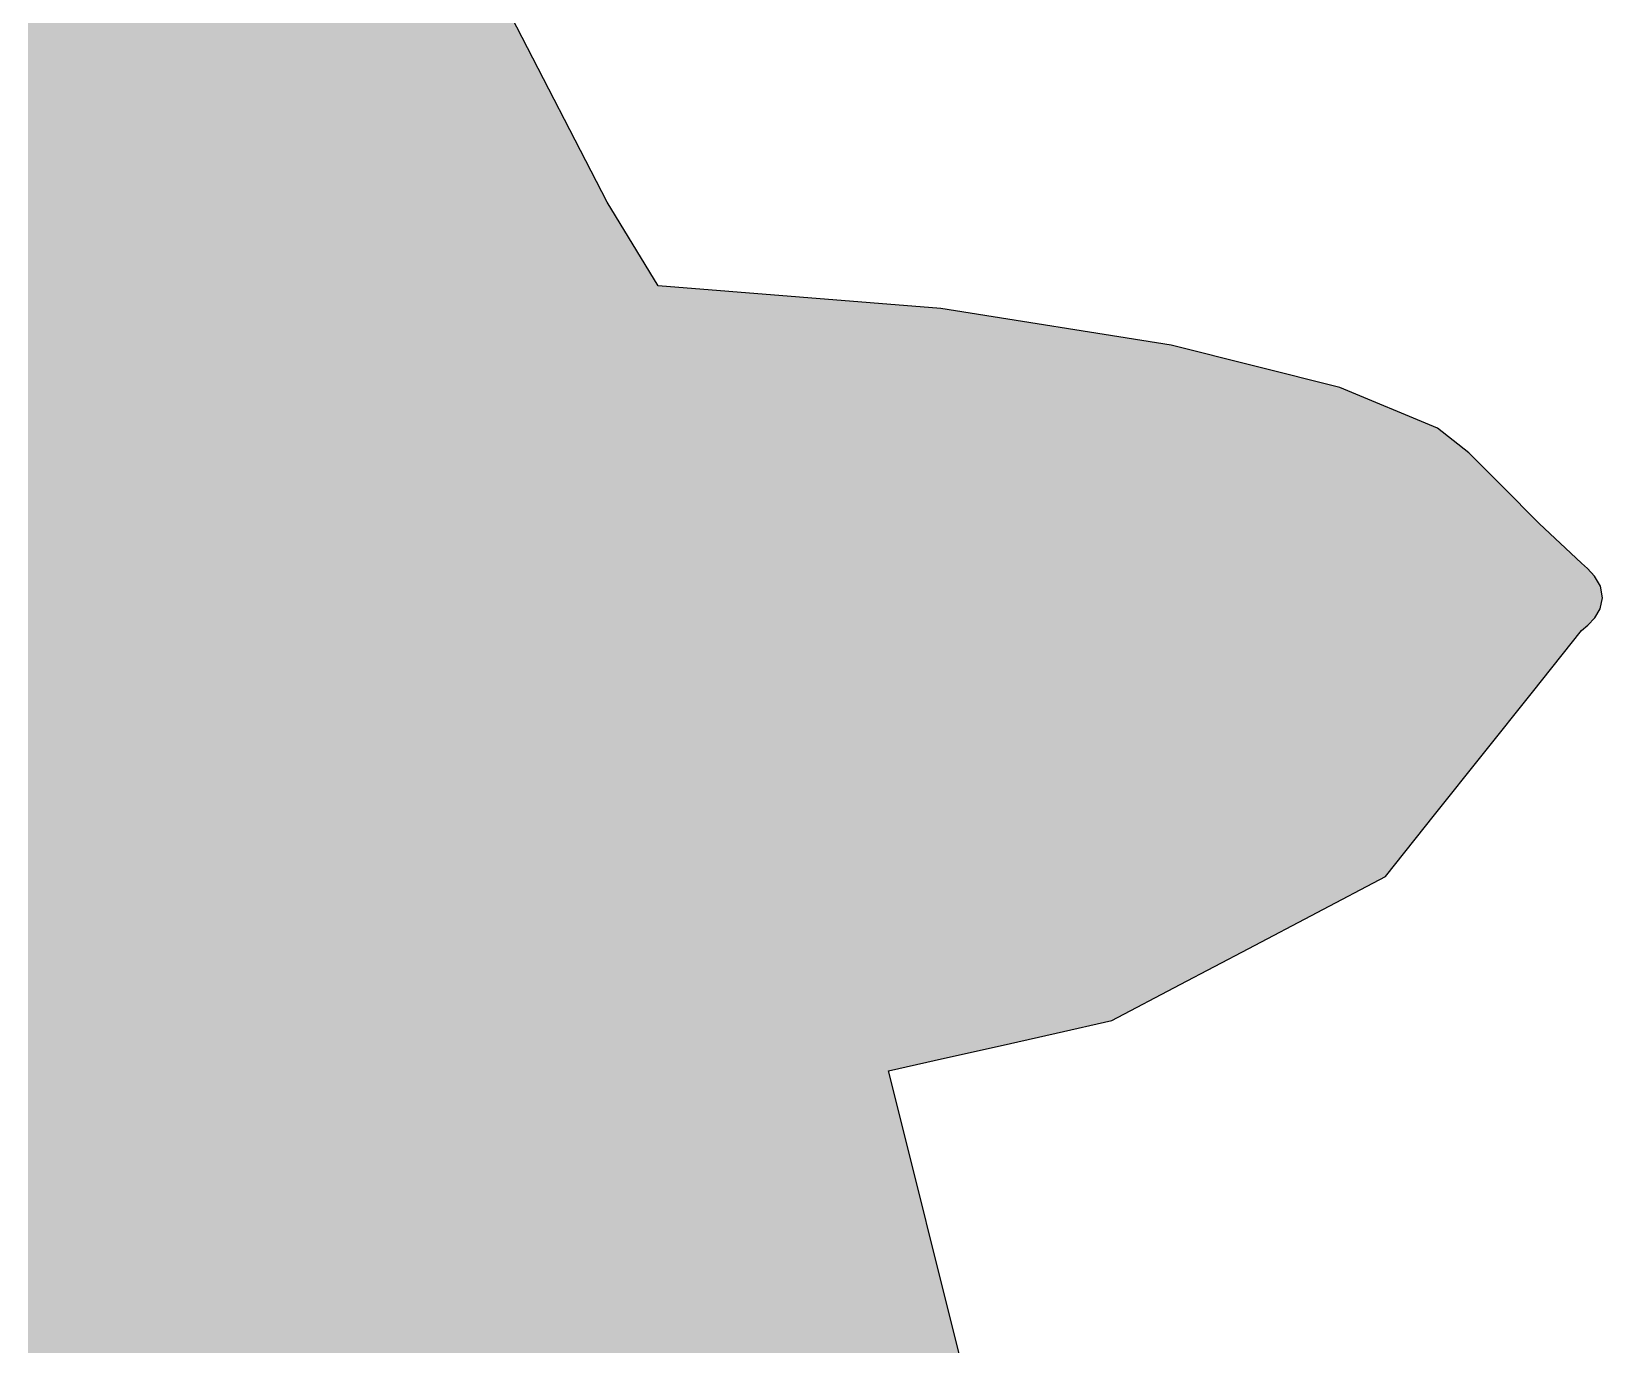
# Model space of a CAD drawing. Extents: x 100.5 to 179.4, y -130.4 to -85.9.
# Drawn here: x 112.152 to 117.07, y -110.41 to -106.299 of the extents above; entities that cross this region are included whole.
import ezdxf

# ---------------------------------------------------------------- set-up
doc = ezdxf.new("R2010")
doc.units = 0
doc.layers.add('LAYER_1', color=7, linetype='CONTINUOUS')

# ---------------------------------------------------------------- blocks, each defined once
blk = doc.blocks.new('*U1')
at = {"layer": 'LAYER_1', "color": 1}
for points in [[(112.1416, -118.7932), (112.1416, -100.1471), (112.1634, -118.8186)], [(112.1634, -118.8186), (112.1416, -100.1471), (112.1634, -100.159)], [(112.1634, -118.8186), (112.1634, -100.159), (112.3326, -118.9632)], [(112.3326, -118.9632), (112.1634, -100.159), (112.3326, -100.251)], [(112.3326, -118.9632), (112.3326, -102.361), (112.4621, -119.0738)], [(112.4621, -119.0738), (112.3326, -102.361), (112.4621, -102.6343)], [(112.4621, -119.0738), (112.4621, -102.6343), (112.4649, -119.0762)], [(112.4649, -119.0762), (112.4621, -102.6343), (112.4649, -102.6401)], [(112.4649, -119.0762), (112.4649, -102.6401), (112.4872, -119.0952)], [(112.4872, -119.0952), (112.4649, -102.6401), (112.4872, -102.6872)], [(112.4872, -119.0952), (112.4872, -102.6872), (112.5916, -119.1844)], [(112.5916, -119.1844), (112.4872, -102.6872), (112.5916, -102.9076)], [(112.5916, -119.1844), (112.5916, -102.9076), (112.6285, -119.2159)], [(112.6285, -119.2159), (112.5916, -102.9076), (112.6285, -102.9856)], [(112.6285, -119.2159), (112.6285, -102.9856), (112.721, -119.295)], [(112.721, -119.295), (112.6285, -102.9856), (112.721, -103.1809)], [(112.721, -119.295), (112.721, -103.1809), (112.8218, -119.3811)], [(112.8218, -119.3811), (112.721, -103.1809), (112.8218, -103.3937)], [(112.8218, -119.3811), (112.8218, -103.3937), (112.8505, -119.4056)], [(112.8505, -119.4056), (112.8218, -103.3937), (112.8505, -103.4542)], [(112.8505, -119.4056), (112.8505, -103.4542), (113.0431, -119.5701)], [(113.0431, -119.5701), (112.8505, -103.4542), (113.0431, -103.483)], [(113.0431, -119.5701), (113.0431, -103.483), (113.1017, -119.6201)], [(113.1017, -119.6201), (113.0431, -103.483), (113.1017, -103.4918)], [(113.1017, -119.6201), (113.1017, -103.4918), (113.3971, -119.8725)], [(113.3971, -119.8725), (113.1017, -103.4918), (113.3971, -103.536)], [(113.3971, -119.8725), (113.3971, -103.536), (113.3995, -119.8746)], [(113.3995, -119.8746), (113.3971, -103.536), (113.3995, -103.5364)], [(113.3995, -119.8746), (113.3995, -103.5364), (113.4024, -119.877)], [(113.4024, -119.877), (113.3995, -103.5364), (113.4024, -103.5368)], [(113.4024, -119.877), (113.4024, -103.5368), (113.477, -119.9407)], [(113.477, -119.9407), (113.4024, -103.5368), (113.477, -103.548)], [(113.477, -119.9407), (113.477, -105.6664), (113.6183, -120.0615)], [(113.6183, -120.0615), (113.477, -105.6664), (113.6183, -106.133)], [(113.6183, -120.0615), (113.6183, -106.133), (113.6548, -120.0926)], [(113.6548, -120.0926), (113.6183, -106.133), (113.6548, -106.2536)], [(113.6548, -120.0926), (113.6548, -106.2536), (113.6854, -120.1187)], [(113.6854, -120.1187), (113.6548, -106.2536), (113.6854, -106.3126)], [(113.6854, -120.1187), (113.6854, -106.3126), (113.7315, -120.1582)], [(113.7315, -120.1582), (113.6854, -106.3126), (113.7315, -106.4017)], [(113.7315, -120.1582), (113.7315, -106.4017), (113.7713, -120.1921)], [(113.7713, -120.1921), (113.7315, -106.4017), (113.7713, -106.4785)], [(113.7713, -120.1921), (113.7713, -106.4785), (113.9387, -120.3352)], [(113.9387, -120.3352), (113.7713, -106.4785), (113.9387, -106.8019)], [(113.9387, -120.3352), (113.9387, -106.8019), (113.955, -120.3491)], [(113.955, -120.3491), (113.9387, -106.8019), (113.955, -106.8334)], [(113.955, -120.3491), (113.955, -106.8334), (114.1138, -120.4847)], [(114.1138, -120.4847), (113.955, -106.8334), (114.1138, -107.0956)], [(114.1138, -120.4847), (114.1138, -107.0956), (114.1685, -120.5314)], [(114.1685, -120.5314), (114.1138, -107.0956), (114.1685, -107.1)], [(114.1685, -120.5314), (114.1685, -107.1), (114.1744, -120.5365)], [(114.1744, -120.5365), (114.1685, -107.1), (114.1744, -107.1005)], [(114.1744, -120.5365), (114.1744, -107.1005), (114.2909, -120.636)], [(114.2909, -120.636), (114.1744, -107.1005), (114.2909, -107.1099)], [(114.2909, -120.636), (114.2909, -107.1099), (114.3801, -120.7122)], [(114.3801, -120.7122), (114.2909, -107.1099), (114.3801, -107.1171)], [(114.3801, -120.7122), (114.3801, -107.1171), (114.5099, -120.8231)], [(114.5099, -120.8231), (114.3801, -107.1171), (114.5099, -107.1275)], [(114.5099, -120.8231), (114.5099, -107.1275), (114.5141, -120.8266)], [(114.5141, -120.8266), (114.5099, -107.1275), (114.5141, -107.1279)], [(114.5141, -120.8266), (114.5141, -107.1279), (114.5243, -120.8353)], [(114.5243, -120.8353), (114.5141, -107.1279), (114.5243, -107.1287)], [(114.5243, -120.8353), (114.5243, -107.1287), (114.5433, -120.8516)], [(114.5433, -120.8516), (114.5243, -107.1287), (114.5433, -107.1302)], [(114.5433, -120.8516), (114.5433, -107.1302), (114.5554, -120.8619)], [(114.5554, -120.8619), (114.5433, -107.1302), (114.5554, -107.1312)], [(114.5554, -120.8619), (114.5554, -107.1312), (114.6015, -120.9013)], [(114.6015, -120.9013), (114.5554, -107.1312), (114.6015, -107.1349)], [(114.6015, -120.9013), (114.6015, -107.1349), (114.6415, -120.9355)], [(114.6415, -120.9355), (114.6015, -107.1349), (114.6415, -107.1381)], [(114.6415, -120.9355), (114.6415, -107.1381), (114.7416, -121.021)], [(114.7416, -121.021), (114.6415, -107.1381), (114.7416, -107.1462)], [(114.7416, -121.021), (114.7416, -107.1462), (114.799, -121.07)], [(114.799, -121.07), (114.7416, -107.1462), (114.799, -107.1508)], [(114.799, -121.07), (114.799, -107.1508), (114.8273, -121.0942)], [(114.8273, -121.0942), (114.799, -107.1508), (114.8273, -107.1531)], [(114.8273, -121.0942), (114.8273, -107.1531), (114.8352, -121.101)], [(114.8352, -121.101), (114.8273, -107.1531), (114.8352, -107.1537)], [(114.8352, -109.5531), (114.8352, -107.1537), (114.9141, -109.5353)], [(114.9141, -109.5353), (114.8352, -107.1537), (114.9141, -107.1601)], [(114.9141, -109.5353), (114.9141, -107.1601), (114.9719, -109.5222)], [(114.9719, -109.5222), (114.9141, -107.1601), (114.9719, -107.1648)], [(114.9719, -109.5222), (114.9719, -107.1648), (114.993, -109.5175)], [(114.993, -109.5175), (114.9719, -107.1648), (114.993, -107.1665)], [(114.993, -109.5175), (114.993, -107.1665), (114.9945, -109.5171)], [(114.9945, -109.5171), (114.993, -107.1665), (114.9945, -107.1666)], [(114.9945, -109.5171), (114.9945, -107.1666), (114.9989, -109.5161)], [(114.9989, -109.5161), (114.9945, -107.1666), (114.9989, -107.1669)], [(114.9989, -109.5161), (114.9989, -107.1669), (115.01, -109.5136)], [(115.01, -109.5136), (114.9989, -107.1669), (115.01, -107.1687)], [(115.01, -109.5136), (115.01, -107.1687), (115.072, -109.4996)], [(115.072, -109.4996), (115.01, -107.1687), (115.072, -107.1785)], [(115.072, -109.4996), (115.072, -107.1785), (115.0813, -109.4975)], [(115.0813, -109.4975), (115.072, -107.1785), (115.0813, -107.18)], [(115.0813, -109.4975), (115.0813, -107.18), (115.1283, -109.4869)], [(115.1283, -109.4869), (115.0813, -107.18), (115.1283, -107.1874)], [(115.1283, -109.4869), (115.1283, -107.1874), (115.1509, -109.4818)], [(115.1509, -109.4818), (115.1283, -107.1874), (115.1509, -107.191)], [(115.1509, -109.4818), (115.1509, -107.191), (115.1847, -109.4742)], [(115.1847, -109.4742), (115.1509, -107.191), (115.1847, -107.1963)], [(115.1847, -109.4742), (115.1847, -107.1963), (115.1986, -109.471)], [(115.1986, -109.471), (115.1847, -107.1963), (115.1986, -107.1985)], [(115.1986, -109.471), (115.1986, -107.1985), (115.2247, -109.4651)], [(115.2247, -109.4651), (115.1986, -107.1985), (115.2247, -107.2027)], [(115.2247, -109.4651), (115.2247, -107.2027), (115.2884, -109.4508)], [(115.2884, -109.4508), (115.2247, -107.2027), (115.2884, -107.2128)], [(115.2884, -109.4508), (115.2884, -107.2128), (115.2974, -109.4487)], [(115.2974, -109.4487), (115.2884, -107.2128), (115.2974, -107.2142)], [(115.2974, -109.4487), (115.2974, -107.2142), (115.3106, -109.4457)], [(115.3106, -109.4457), (115.2974, -107.2142), (115.3106, -107.2163)], [(115.3106, -109.4457), (115.3106, -107.2163), (115.3594, -109.4347)], [(115.3594, -109.4347), (115.3106, -107.2163), (115.3594, -107.224)], [(115.3594, -109.4347), (115.3594, -107.224), (115.3734, -109.4316)], [(115.3734, -109.4316), (115.3594, -107.224), (115.3734, -107.2262)], [(115.3734, -109.4316), (115.3734, -107.2262), (115.3744, -109.4313)], [(115.3744, -109.4313), (115.3734, -107.2262), (115.3744, -107.2264)], [(115.3744, -109.4313), (115.3744, -107.2264), (115.4053, -109.4244)], [(115.4053, -109.4244), (115.3744, -107.2264), (115.4053, -107.2313)], [(115.4053, -109.4244), (115.4053, -107.2313), (115.444, -109.4156)], [(115.444, -109.4156), (115.4053, -107.2313), (115.444, -107.2374)], [(115.444, -109.4156), (115.444, -107.2374), (115.4694, -109.4099)], [(115.4694, -109.4099), (115.444, -107.2374), (115.4694, -107.2414)], [(115.4694, -109.4099), (115.4694, -107.2414), (115.4899, -109.4053)], [(115.4899, -109.4053), (115.4694, -107.2414), (115.4899, -107.2447)], [(115.4899, -109.4053), (115.4899, -107.2447), (115.5342, -109.3953)], [(115.5342, -109.3953), (115.4899, -107.2447), (115.5342, -107.2517)], [(115.5342, -109.3953), (115.5342, -107.2517), (115.5905, -109.3656)], [(115.5905, -109.3656), (115.5342, -107.2517), (115.5905, -107.2606)], [(115.5905, -109.3656), (115.5905, -107.2606), (115.72, -109.2975)], [(115.72, -109.2975), (115.5905, -107.2606), (115.72, -107.2811)], [(115.72, -109.2975), (115.72, -107.2811), (115.737, -109.2885)], [(115.737, -109.2885), (115.72, -107.2811), (115.737, -107.2854)], [(115.737, -109.2885), (115.737, -107.2854), (115.7483, -109.2825)], [(115.7483, -109.2825), (115.737, -107.2854), (115.7483, -107.2882)], [(115.7483, -109.2825), (115.7483, -107.2882), (115.8641, -109.2216)], [(115.8641, -109.2216), (115.7483, -107.2882), (115.8641, -107.3173)], [(115.8641, -109.2216), (115.8641, -107.3173), (115.8685, -109.2193)], [(115.8685, -109.2193), (115.8641, -107.3173), (115.8685, -107.3185)], [(115.8685, -109.2193), (115.8685, -107.3185), (115.8806, -109.213)], [(115.8806, -109.213), (115.8685, -107.3185), (115.8806, -107.3215)], [(115.8806, -109.213), (115.8806, -107.3215), (115.8949, -109.2054)], [(115.8949, -109.2054), (115.8806, -107.3215), (115.8949, -107.3251)], [(115.8949, -109.2054), (115.8949, -107.3251), (115.897, -109.2043)], [(115.897, -109.2043), (115.8949, -107.3251), (115.897, -107.3256)], [(115.897, -109.2043), (115.897, -107.3256), (115.9456, -109.1787)], [(115.9456, -109.1787), (115.897, -107.3256), (115.9456, -107.3379)], [(115.9456, -109.1787), (115.9456, -107.3379), (115.9456, -109.1787)], [(115.9456, -109.1787), (115.9456, -107.3379), (115.9456, -107.3379)], [(115.9456, -109.1787), (115.9456, -107.3379), (115.9625, -109.1698)], [(115.9625, -109.1698), (115.9456, -107.3379), (115.9625, -107.3421)], [(115.9625, -109.1698), (115.9625, -107.3421), (115.9963, -109.152)], [(115.9963, -109.152), (115.9625, -107.3421), (115.9963, -107.3506)], [(115.9963, -109.152), (115.9963, -107.3506), (116.0471, -109.1253)], [(116.0471, -109.1253), (115.9963, -107.3506), (116.0471, -107.3634)], [(116.0471, -109.1253), (116.0471, -107.3634), (116.0582, -109.1195)], [(116.0582, -109.1195), (116.0471, -107.3634), (116.0582, -107.3662)], [(116.0582, -109.1195), (116.0582, -107.3662), (116.0978, -109.0986)], [(116.0978, -109.0986), (116.0582, -107.3662), (116.0978, -107.3761)], [(116.0978, -109.0986), (116.0978, -107.3761), (116.1104, -109.092)], [(116.1104, -109.092), (116.0978, -107.3761), (116.1104, -107.3793)], [(116.1104, -109.092), (116.1104, -107.3793), (116.1542, -109.069)], [(116.1542, -109.069), (116.1104, -107.3793), (116.1542, -107.3903)], [(116.1542, -109.069), (116.1542, -107.3903), (116.1767, -109.0571)], [(116.1767, -109.0571), (116.1542, -107.3903), (116.1767, -107.396)], [(116.1767, -109.0571), (116.1767, -107.396), (116.1778, -109.0565)], [(116.1778, -109.0565), (116.1767, -107.396), (116.1778, -107.3963)], [(116.1778, -109.0565), (116.1778, -107.3963), (116.2331, -109.0274)], [(116.2331, -109.0274), (116.1778, -107.3963), (116.2331, -107.4102)], [(116.2331, -109.0274), (116.2331, -107.4102), (116.2477, -109.0197)], [(116.2477, -109.0197), (116.2331, -107.4102), (116.2477, -107.4139)], [(116.2477, -109.0197), (116.2477, -107.4139), (116.3627, -108.9592)], [(116.3627, -108.9592), (116.2477, -107.4139), (116.3627, -107.4618)], [(116.3627, -108.9592), (116.3627, -107.4618), (116.3683, -108.9562)], [(116.3683, -108.9562), (116.3627, -107.4618), (116.3683, -107.4641)], [(116.3683, -108.9562), (116.3683, -107.4641), (116.3909, -108.9444)], [(116.3909, -108.9444), (116.3683, -107.4641), (116.3909, -107.4735)], [(116.3909, -108.9444), (116.3909, -107.4735), (116.4606, -108.8569)], [(116.4606, -108.8569), (116.3909, -107.4735), (116.4606, -107.5026)], [(116.4606, -108.8569), (116.4606, -107.5026), (116.5036, -108.803)], [(116.5036, -108.803), (116.4606, -107.5026), (116.5036, -107.5205)], [(116.5036, -108.803), (116.5036, -107.5205), (116.5443, -108.7519)], [(116.5443, -108.7519), (116.5036, -107.5205), (116.5443, -107.5375)], [(116.5443, -108.7519), (116.5443, -107.5375), (116.553, -108.741)], [(116.553, -108.741), (116.5443, -107.5375), (116.553, -107.5411)], [(116.553, -108.741), (116.553, -107.5411), (116.5603, -108.7318)], [(116.5603, -108.7318), (116.553, -107.5411), (116.5603, -107.5469)], [(116.5603, -108.7318), (116.5603, -107.5469), (116.5713, -108.7181)], [(116.5713, -108.7181), (116.5603, -107.5469), (116.5713, -107.5555)], [(116.5713, -108.7181), (116.5713, -107.5555), (116.6389, -108.6333)], [(116.6389, -108.6333), (116.5713, -107.5555), (116.6389, -107.6089)], [(116.6389, -108.6333), (116.6389, -107.6089), (116.6511, -108.618)], [(116.6511, -108.618), (116.6389, -107.6089), (116.6511, -107.6185)], [(116.6511, -108.618), (116.6511, -107.6185), (116.6618, -108.6045)], [(116.6618, -108.6045), (116.6511, -107.6185), (116.6618, -107.6292)], [(116.6618, -108.6045), (116.6618, -107.6292), (116.6772, -108.5852)], [(116.6772, -108.5852), (116.6618, -107.6292), (116.6772, -107.6444)], [(116.6772, -108.5852), (116.6772, -107.6444), (116.6783, -108.5838)], [(116.6783, -108.5838), (116.6772, -107.6444), (116.6783, -107.6455)], [(116.6783, -108.5838), (116.6783, -107.6455), (116.6977, -108.5595)], [(116.6977, -108.5595), (116.6783, -107.6455), (116.6977, -107.6647)], [(116.6977, -108.5595), (116.6977, -107.6647), (116.7435, -108.5021)], [(116.7435, -108.5021), (116.6977, -107.6647), (116.7435, -107.71)], [(116.7435, -108.5021), (116.7435, -107.71), (116.7552, -108.4874)], [(116.7552, -108.4874), (116.7435, -107.71), (116.7552, -107.7216)], [(116.7552, -108.4874), (116.7552, -107.7216), (116.7741, -108.4636)], [(116.7741, -108.4636), (116.7552, -107.7216), (116.7741, -107.741)], [(116.7741, -108.4636), (116.7741, -107.741), (116.7854, -108.4495)], [(116.7854, -108.4495), (116.7741, -107.741), (116.7854, -107.7525)], [(116.7854, -108.4495), (116.7854, -107.7525), (116.7854, -108.4495)], [(116.7854, -108.4495), (116.7854, -107.7525), (116.7854, -107.7525)], [(116.7854, -108.4495), (116.7854, -107.7525), (116.7967, -108.4353)], [(116.7967, -108.4353), (116.7854, -107.7525), (116.7967, -107.764)], [(116.7967, -108.4353), (116.7967, -107.764), (116.8023, -108.4283)], [(116.8023, -108.4283), (116.7967, -107.764), (116.8023, -107.7697)], [(116.8023, -108.4283), (116.8023, -107.7697), (116.808, -108.4212)], [(116.808, -108.4212), (116.8023, -107.7697), (116.808, -107.7755)], [(116.808, -108.4212), (116.808, -107.7755), (116.8136, -108.4141)], [(116.8136, -108.4141), (116.808, -107.7755), (116.8136, -107.7813)], [(116.8136, -108.4141), (116.8136, -107.7813), (116.8193, -108.4071)], [(116.8193, -108.4071), (116.8136, -107.7813), (116.8193, -107.787)], [(116.8193, -108.4071), (116.8193, -107.787), (116.8305, -108.3929)], [(116.8305, -108.3929), (116.8193, -107.787), (116.8305, -107.7985)], [(116.8305, -108.3929), (116.8305, -107.7985), (116.8511, -108.3671)], [(116.8511, -108.3671), (116.8305, -107.7985), (116.8511, -107.8196)], [(116.8511, -108.3671), (116.8511, -107.8196), (116.8587, -108.3576)], [(116.8587, -108.3576), (116.8511, -107.8196), (116.8587, -107.8273)], [(116.8587, -108.3576), (116.8587, -107.8273), (116.8618, -108.3537)], [(116.8618, -108.3537), (116.8587, -107.8273), (116.8618, -107.8305)], [(116.8618, -108.3537), (116.8618, -107.8305), (116.8711, -108.3421)], [(116.8711, -108.3421), (116.8618, -107.8305), (116.8711, -107.84)], [(116.8711, -108.3421), (116.8711, -107.84), (116.8806, -108.3302)], [(116.8806, -108.3302), (116.8711, -107.84), (116.8806, -107.8487)], [(116.8806, -108.3302), (116.8806, -107.8487), (116.8869, -108.3222)], [(116.8869, -108.3222), (116.8806, -107.8487), (116.8869, -107.8546)], [(116.8869, -108.3222), (116.8869, -107.8546), (116.8925, -108.3152)], [(116.8925, -108.3152), (116.8869, -107.8546), (116.8925, -107.8598)], [(116.8925, -108.3152), (116.8925, -107.8598), (116.9883, -108.195)], [(116.9883, -108.195), (116.8925, -107.8598), (116.9883, -107.9485)], [(116.9883, -108.195), (116.9883, -107.9485), (116.9996, -108.1808)], [(116.9996, -108.1808), (116.9883, -107.9485), (116.9996, -107.9589)], [(116.9996, -108.1808), (116.9996, -107.9589), (117.0045, -108.1747)], [(117.0045, -108.1747), (116.9996, -107.9589), (117.0045, -107.9635)], [(117.0045, -108.1747), (117.0045, -107.9635), (117.0222, -108.16)], [(117.0222, -108.16), (117.0045, -107.9635), (117.0222, -107.9792)], [(117.0222, -108.16), (117.0222, -107.9792), (117.0231, -108.1593)], [(117.0231, -108.1593), (117.0222, -107.9792), (117.0231, -107.98)], [(117.0231, -108.1593), (117.0231, -107.98), (117.0244, -108.1581)], [(117.0244, -108.1581), (117.0231, -107.98), (117.0244, -107.9815)], [(117.0244, -108.1581), (117.0244, -107.9815), (117.0264, -108.156)], [(117.0264, -108.156), (117.0244, -107.9815), (117.0264, -107.9837)], [(117.0264, -108.156), (117.0264, -107.9837), (117.045, -108.1358)], [(117.045, -108.1358), (117.0264, -107.9837), (117.045, -108.0043)], [(117.045, -108.1358), (117.045, -108.0043), (117.0456, -108.1352)], [(117.0456, -108.1352), (117.045, -108.0043), (117.0456, -108.0053)], [(117.0456, -108.1352), (117.0456, -108.0053), (117.0626, -108.1065)], [(117.0626, -108.1065), (117.0456, -108.0053), (117.0626, -108.0347)], [(117.0626, -108.1065), (117.0626, -108.0347), (117.0631, -108.1043)], [(117.0631, -108.1043), (117.0626, -108.0347), (117.0631, -108.0356)], [(117.0631, -108.1043), (117.0631, -108.0356), (117.0701, -108.0727)], [(114.8352, -121.101), (114.8352, -109.5531), (114.9141, -121.1684)], [(114.9141, -121.1684), (114.8352, -109.5531), (114.9141, -109.8687)], [(114.9141, -121.1684), (114.9141, -109.8687), (114.9719, -121.2177)], [(114.9719, -121.2177), (114.9141, -109.8687), (114.9719, -110.0998)], [(114.9719, -121.2177), (114.9719, -110.0998), (114.993, -121.2358)], [(114.993, -121.2358), (114.9719, -110.0998), (114.993, -110.1844)], [(114.993, -121.2358), (114.993, -110.1844), (114.9945, -121.237)], [(114.9945, -121.237), (114.993, -110.1844), (114.9945, -110.1903)], [(114.9945, -121.237), (114.9945, -110.1903), (114.9989, -121.2408)], [(114.9989, -121.2408), (114.9945, -110.1903), (114.9989, -110.2078)], [(114.9989, -121.2408), (114.9989, -110.2078), (115.01, -121.2502)], [(115.01, -121.2502), (114.9989, -110.2078), (115.01, -110.252)], [(115.01, -121.2502), (115.01, -110.252), (115.072, -121.3032)], [(115.072, -121.3032), (115.01, -110.252), (115.072, -110.5)]]:
    blk.add_solid(points, dxfattribs=at)

msp = doc.modelspace()

# ---------------------------------------------------------------- linework, layer by layer
at = {"layer": 'LAYER_1'}
msp.add_lwpolyline([(115.072, -110.5), (114.993, -110.1844), (114.9141, -109.8687), (114.8352, -109.5531), (115.01, -109.5136), (115.1847, -109.4742), (115.3594, -109.4347), (115.5342, -109.3953), (115.7483, -109.2825), (115.9625, -109.1698), (116.1767, -109.0571), (116.3909, -108.9444), (116.5443, -108.7519), (116.6977, -108.5595), (116.8511, -108.3671), (117.0045, -108.1747), (117.0244, -108.1581), (117.0456, -108.1352), (117.0626, -108.1065), (117.0701, -108.0727), (117.0631, -108.0356), (117.045, -108.0043), (117.0231, -107.98), (117.0045, -107.9635), (116.8711, -107.84), (116.7552, -107.7216), (116.6511, -107.6185), (116.553, -107.5411), (116.2477, -107.4139), (115.72, -107.2811), (114.9989, -107.1669), (114.1138, -107.0956), (113.955, -106.8334), (113.6548, -106.2536)], dxfattribs=at)

# ---------------------------------------------------------------- block references
at = {"layer": 'LAYER_1', "color": 1}
msp.add_blockref('*U1', (0, 0), dxfattribs=at)

doc.saveas('drawing.dxf')
